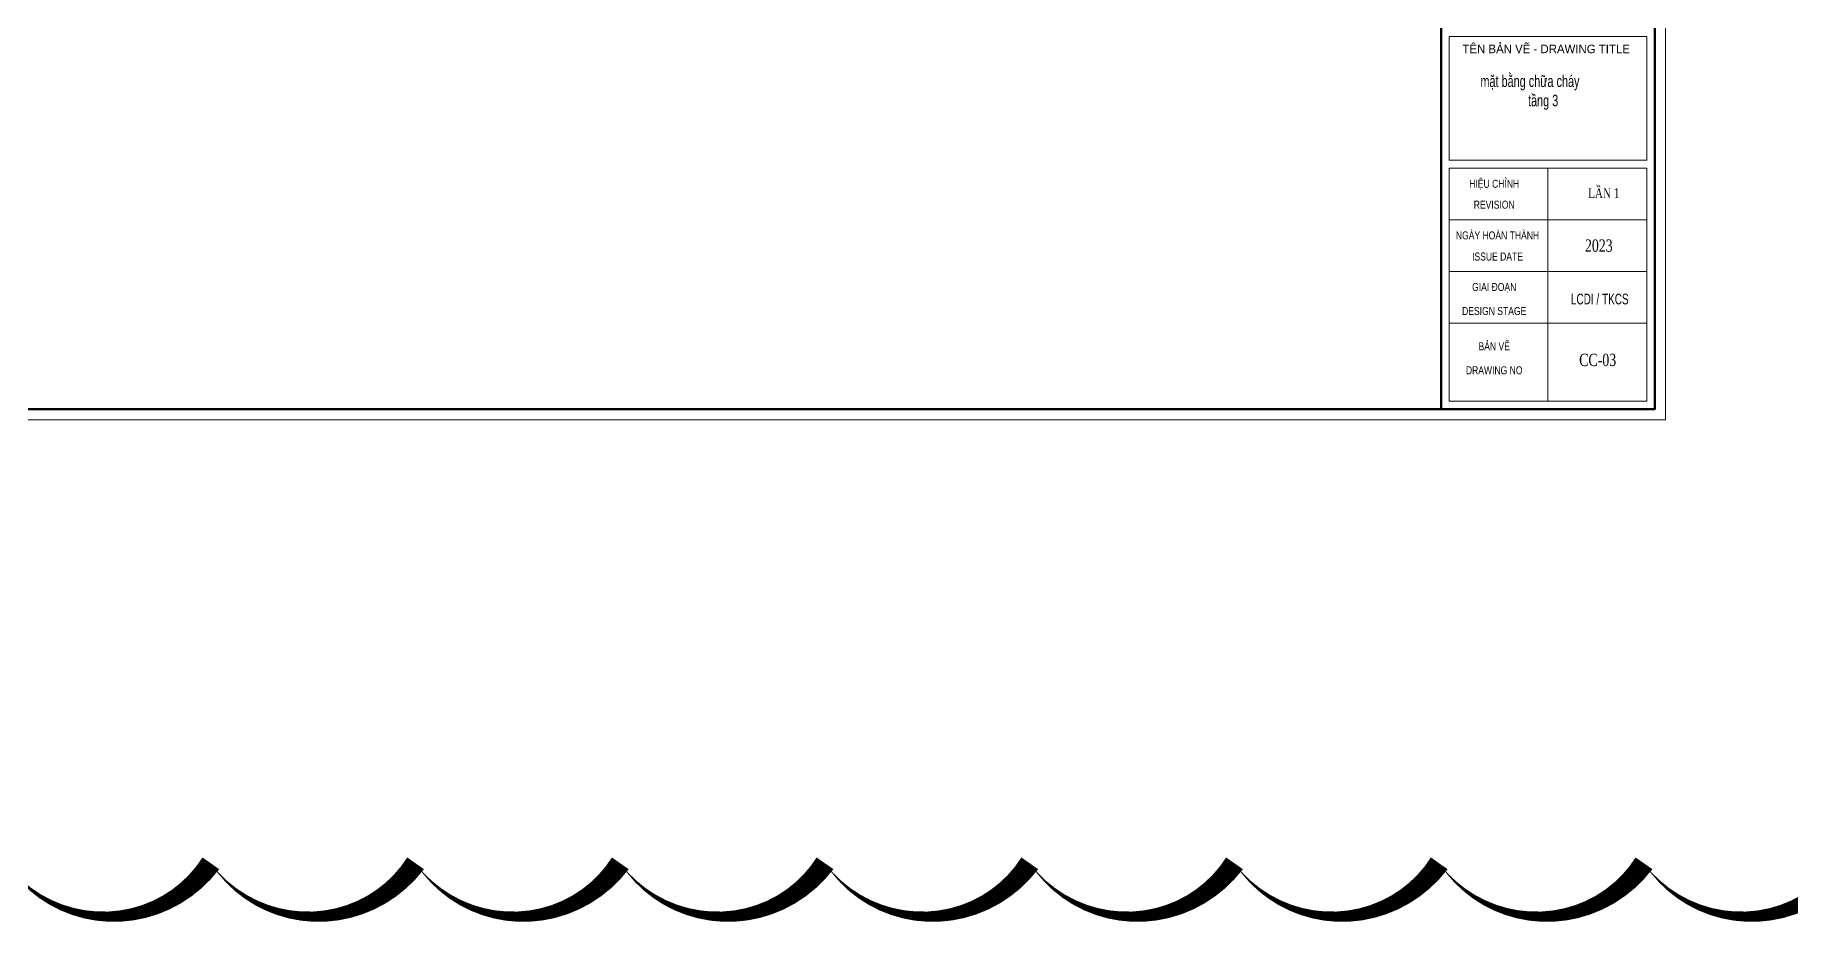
# Model space of a CAD drawing. Header units: millimetres. Extents: x 1109421 to 1726579, y -247837 to 144927.
# Drawn here: x 1557319 to 1604498, y -247837 to -223883 of the extents above; entities that cross this region are included whole.
import ezdxf
from ezdxf.enums import TextEntityAlignment as Align

# ---------------------------------------------------------------- set-up
doc = ezdxf.new("R2010")
doc.units = ezdxf.units.MM
doc.header["$LTSCALE"] = 600
doc.header["$MEASUREMENT"] = 0
doc.linetypes.add('DASHED', pattern=[0.75, 0.5, -0.25])
doc.layers.get('0').update_dxf_attribs({"lineweight": 0})
doc.layers.get('Defpoints').update_dxf_attribs({"lineweight": 0})
for name, color, linetype, lineweight in [('Khungten_LCDI', 7, 'Continuous', 25), ('LC Text1', 3, 'Continuous', 20), ('PCCC-BAO CHAY - DAY', 3, 'DASHED', 35), ('text', 1, 'Continuous', 20)]:
    doc.layers.add(name, color=color, linetype=linetype, lineweight=lineweight)
doc.styles.add('Khungten', font='VHAVAN.TTF', dxfattribs={"width": 0.9, "height": 5000})
doc.styles.add('text', font='hoatbif.shx', dxfattribs={"width": 0.7})
doc.styles.add('Title', font='VHBLACK.TTF')
doc.styles.add('VnTimeH', font='VHTIME.TTF')

# ---------------------------------------------------------------- blocks, each defined once
blk = doc.blocks.new('A$Cb3b0a436')
at = {"layer": 'Defpoints', "color": 0, "lineweight": 0}
blk.add_lwpolyline([(6.98, 0), (6.98, 297), (426.98, 297), (426.98, 0)], close=True, dxfattribs=at)
at = {"layer": 'Khungten_LCDI', "color": 5, "lineweight": 60}
blk.add_line((384.98, 295), (384.98, 2), dxfattribs=at)
at = {"layer": 'Khungten_LCDI', "color": 5, "lineweight": 25}
blk.add_line((424.98, 2), (424.98, 295), dxfattribs=at)
at = {"layer": 'Khungten_LCDI', "color": 9, "lineweight": 15}
for p, q in [((404.98, 47.17), (404.98, 3.5)), ((423.48, 37.5), (386.48, 37.5)), ((423.48, 27.83), (386.48, 27.83)), ((423.48, 18.17), (386.48, 18.17))]:
    blk.add_line(p, q, dxfattribs=at)
at = {"layer": 'Khungten_LCDI', "color": 5, "lineweight": 60}
blk.add_lwpolyline([(18.98, 2), (18.98, 295), (424.98, 295), (424.98, 2)], close=True, dxfattribs=at)
at = {"layer": 'Khungten_LCDI', "color": 9, "lineweight": 15}
for points in [[(386.48, 48.67), (423.48, 48.67), (423.48, 71.83), (386.48, 71.83)], [(386.48, 3.5), (423.48, 3.5), (423.48, 47.17), (386.48, 47.17)]]:
    blk.add_lwpolyline(points, close=True, dxfattribs=at)
at = {"color": 7, "style": 'Khungten'}
blk.add_text('tªn b¶n vÏ - drawing title', height=1.6, dxfattribs=at).set_placement((404.64, 68.73), align=Align.CENTER)
at = {"color": 7}
for s, height, style, width, p in [('hiÖu chØnh', 1.5, 'Khungten', 0.8, (394.9, 43.51)), ('revision', 1.5, 'Khungten', 0.8, (394.9, 39.59)), ('ngµy hoµn thµnh', 1.5, 'Khungten', 0.8, (395.52, 33.84)), ('issue date', 1.5, 'Khungten', 0.8, (395.52, 29.88)), ('giai ®o¹n', 1.5, 'Khungten', 0.8, (394.9, 24.17)), ('lcdi / tkcs', 2, 'Title', 0.7, (414.69, 21.66)), ('design stage', 1.5, 'Khungten', 0.8, (394.9, 19.67)), ('b¶n vÏ', 1.5, 'Khungten', 0.8, (394.9, 13.06)), ('drawing nO', 1.5, 'Khungten', 0.8, (394.9, 8.56))]:
    blk.add_text(s, height=height, dxfattribs=dict(at, style=style, width=width)).set_placement(p, align=Align.CENTER)
at = {"color": 7, "style": 'Khungten', "width": 0.8}
for tag, p in [('REVISION', (413.97, 41.04)), ('NGAYHT', (414.44, 32.41))]:
    blk.add_attdef(tag, text='', height=2, dxfattribs=at).set_placement(p, align=Align.CENTER)
at = {"layer": 'LC Text1', "style": 'Title', "width": 1.485915}
for tag, p, p2 in [('TENBANVE1', (388.11, 59.64), (422.38, 59.64)), ('TENBANVE2', (388.11, 52.88), (422.38, 52.88))]:
    blk.add_attdef(tag, text='', height=2.5, dxfattribs=at).set_placement(p, p2, align=Align.FIT)
at = {"layer": 'LC Text1', "style": 'Title', "width": 0.7}
blk.add_attdef('SOBANVE', text='', height=2.5, dxfattribs=at).set_placement((414.6, 9.54), align=Align.CENTER)

msp = doc.modelspace()

# ---------------------------------------------------------------- linework, layer by layer
at = {"layer": 'PCCC-BAO CHAY - DAY'}
msp.add_lwpolyline([(1512530.4, -246129.6, 0, 550.1, 0.5205671), (1518031.6, -246129.6, 0, 550.1, 0.5205671), (1523532.9, -246129.6, 0, 550.1, 0.5205671), (1529034.1, -246129.6, 0, 550.1, 0.5205671), (1534535.4, -246129.6, 0, 550.1, 0.5205671), (1540036.6, -246129.6, 0, 550.1, 0.5205671), (1545537.9, -246129.6, 0, 550.1, 0.5205671), (1551039.1, -246129.6, 0, 550.1, 0.5205671), (1556540.3, -246129.6, 0, 550.1, 0.5205671), (1562041.6, -246129.6, 0, 550.1, 0.5205671), (1567542.8, -246129.6, 0, 550.1, 0.5205671), (1573044.1, -246129.6, 0, 550.1, 0.5205671), (1578545.3, -246129.6, 0, 550.1, 0.5205671), (1584046.6, -246129.6, 0, 550.1, 0.5205671), (1589547.8, -246129.6, 0, 550.1, 0.5205671), (1595049, -246129.6, 0, 550.1, 0.5205671), (1600550.3, -246129.6, 0, 550.1, 0.5205671), (1606051.5, -246129.6, 0, 550.1, 0.5205671)], format="xyseb", dxfattribs=at)

# ---------------------------------------------------------------- block references
at = {"xscale": 143.35021493995, "yscale": 143.35021493995, "zscale": 143.35021493995}
msp.add_blockref('A$Cb3b0a436', (1539916.7, -234220.8), dxfattribs=at)

# ---------------------------------------------------------------- texts
at = {"insert": (1588161.8, -224964.2), "char_height": 311.742, "attachment_point": 1, "style": 'text'}
msp.add_mtext_dynamic_manual_height_columns('\\pi7994.44295;mÆt b»ng ch÷a ch¸y \\P\\pi9272.58552;tÇng 3', width=19729.791, gutter_width=1558.7, heights=[0], dxfattribs=at)
at = {"layer": 'text', "style": 'VnTimeH', "width": 0.75}
for s, height, p in [('lÇn 1', 263.64, (1599049.9, -228260.2)), ('2023', 329.55, (1598963.6, -229701.2)), ('cc-03', 329.55, (1598808.9, -232772.3))]:
    msp.add_text(s, height=height, dxfattribs=at).set_placement(p)

doc.saveas('drawing.dxf')
